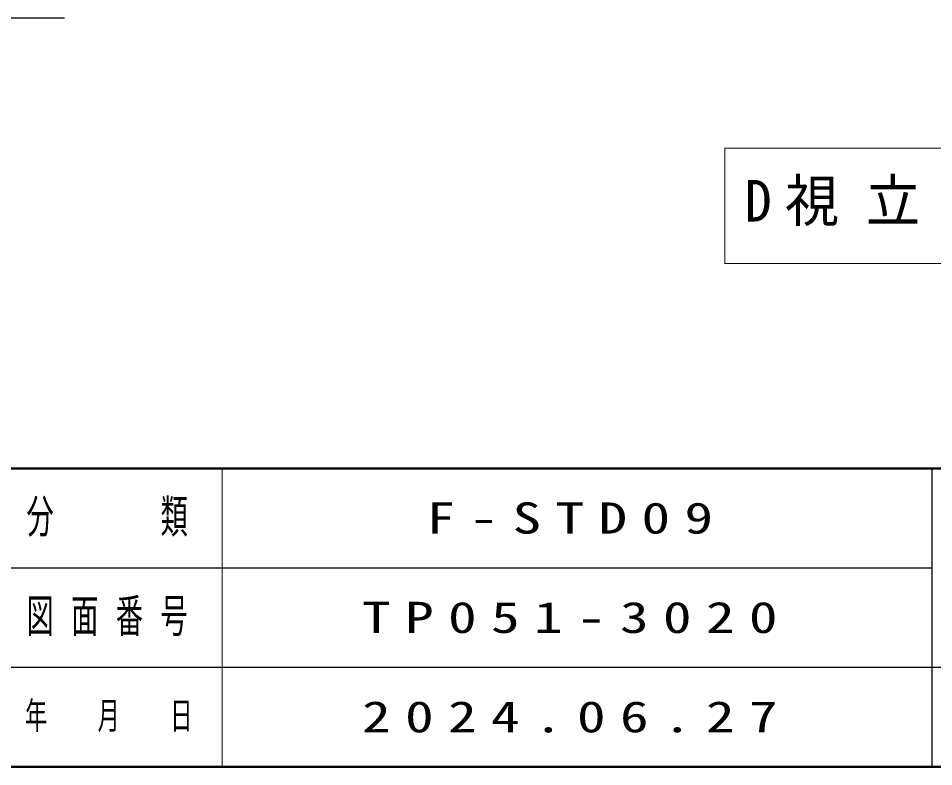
# Model space of a CAD drawing. Units: millimetres on the paper. Extents: x -385 to 0, y -594 to 267.
# Drawn here: x -134.4 to -69.9, y -297 to -244.3 of the extents above; entities that cross this region are included whole.
import ezdxf

# ---------------------------------------------------------------- set-up
doc = ezdxf.new("R2010")
doc.units = ezdxf.units.MM
doc.layers.add('1_60', color=2, linetype='Continuous', lineweight=25)
doc.layers.add('LY_3', color=7, linetype='Continuous', lineweight=13)
doc.layers.add('LY_4', color=7, linetype='Continuous')
doc.styles.add('ＭＳ ゴシック', font='')
doc.styles.get('ＭＳ ゴシック').set_extended_font_data('MS Gothic')

msp = doc.modelspace()

# ---------------------------------------------------------------- linework, layer by layer
at = {"layer": '1_60', "color": 7}
msp.add_line((-131.113, -244.283), (-341.955, -244.283), dxfattribs=at)
at = {"layer": '1_60', "color": 7, "lineweight": 13}
for p, q in [((-84.574, -253.422), (-84.574, -261.556)), ((-33.774, -253.422), (-84.574, -253.422)), ((-84.574, -261.556), (-33.774, -261.556))]:
    msp.add_line(p, q, dxfattribs=at)
at = {"layer": 'LY_3', "lineweight": 50}
for p, q in [((-385, -276), (0, -276)), ((-385, -297), (0, -297))]:
    msp.add_line(p, q, dxfattribs=at)
at = {"layer": 'LY_3'}
msp.add_line((-120, -276), (-120, -297), dxfattribs=at)
at = {"layer": 'LY_3', "color": 211, "lineweight": 25}
for p, q in [((-70, -276), (-70, -297)), ((-187.5, -283), (-70, -283)), ((-242.5, -290), (0, -290))]:
    msp.add_line(p, q, dxfattribs=at)

# ---------------------------------------------------------------- texts
at = {"layer": '1_60', "color": 7, "insert": (-83.174, -257.489), "char_height": 2.933, "attachment_point": 4, "style": 'ＭＳ ゴシック'}
msp.add_mtext('\\T1.5;\\W0.95;D視立面図\u3000S=1/60', dxfattribs=at)
at = {"layer": 'LY_3', "color": 4, "attachment_point": 5, "style": 'ＭＳ ゴシック'}
for s, insert, char_height in [('\\T1.64;\\W0.6;分\u3000\u3000類', (-127.5, -279.5), 2.346), ('\\T1.64;\\W0.6;図面番号', (-127.5, -286.5), 2.346), ('\\T1.64;\\W0.6;年\u3000月\u3000日', (-127.5, -293.5), 1.906)]:
    msp.add_mtext(s, dxfattribs=dict(at, insert=insert, char_height=char_height))
at = {"layer": 'LY_4', "char_height": 2.199, "attachment_point": 5, "style": 'ＭＳ ゴシック'}
for s, insert in [('\\T1.5;\\W1.35;F-STD09', (-95, -279.5)), ('\\T1.5;\\W1.35;TP051-3020', (-95, -286.5)), ('\\T1.5;\\W1.35;2024.06.27', (-95, -293.5))]:
    msp.add_mtext(s, dxfattribs=dict(at, insert=insert))

doc.saveas('drawing.dxf')
